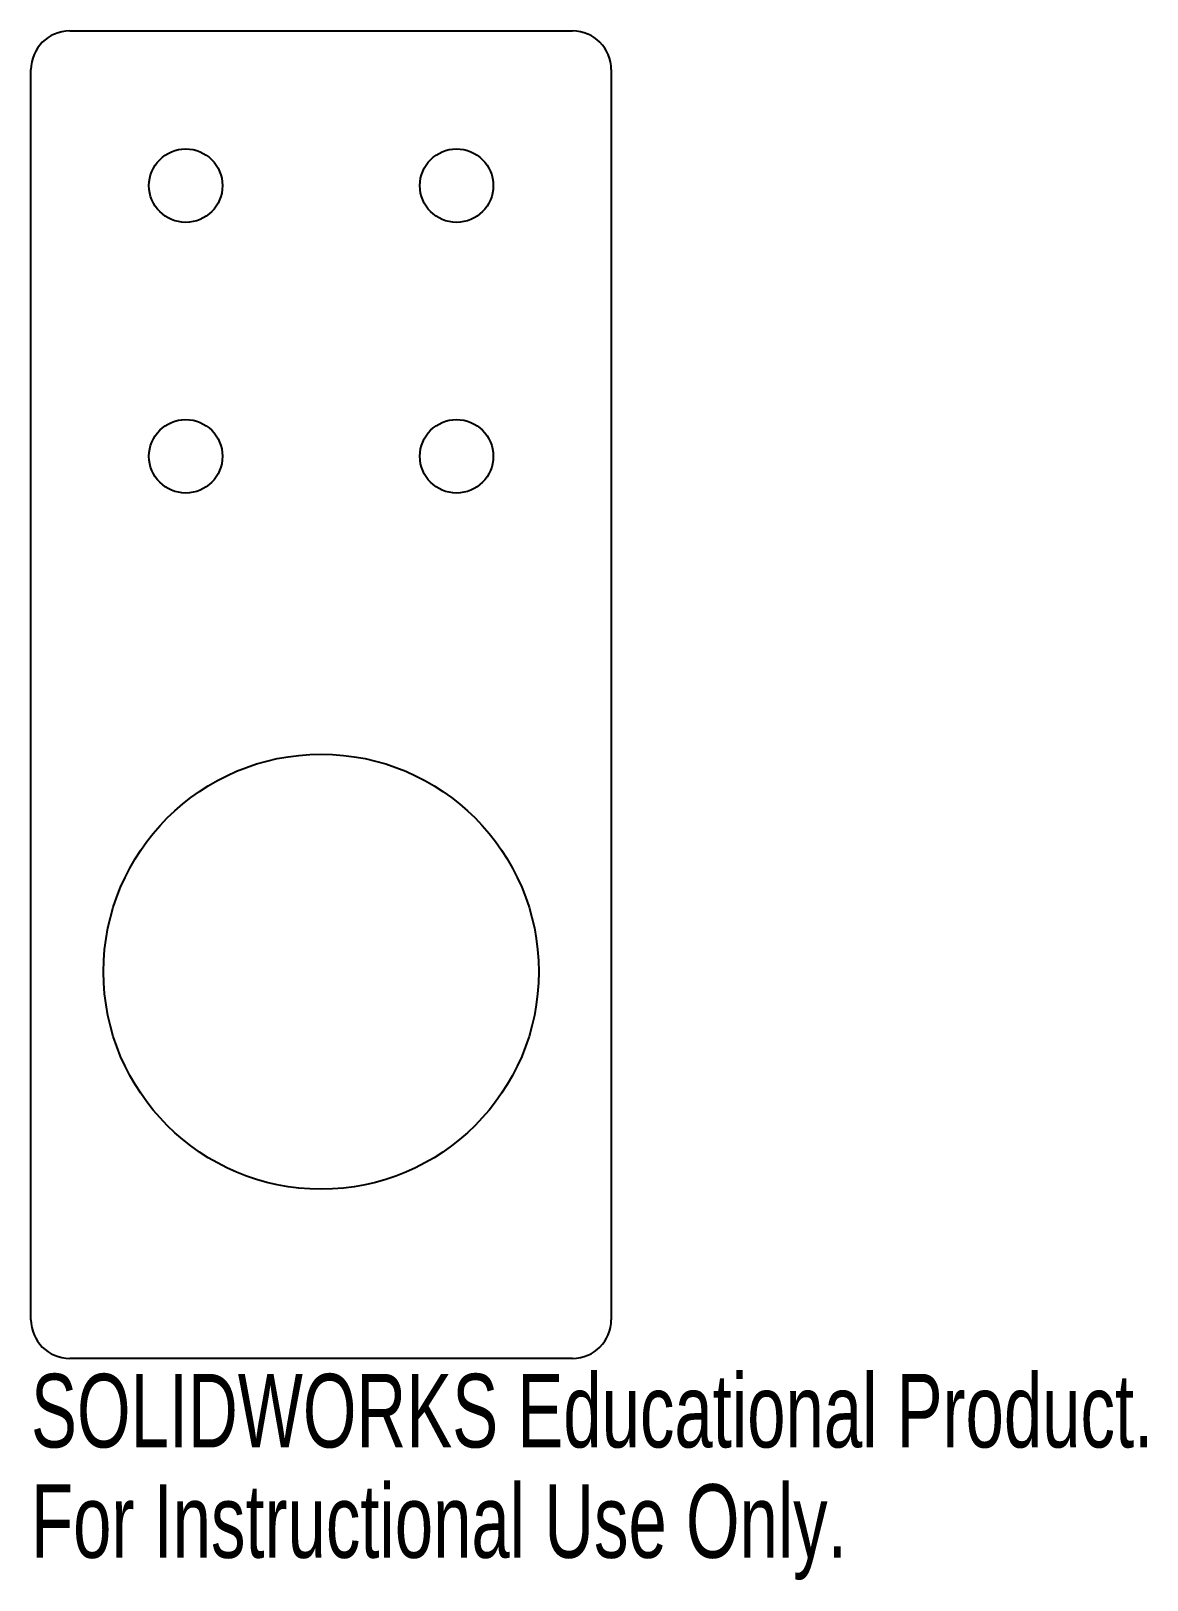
# Model space of a CAD drawing. Header units: inches. Extents: x -0.75 to 2.13, y -2.51 to 1.5.
import ezdxf

# ---------------------------------------------------------------- set-up
doc = ezdxf.new("R2010")
doc.units = ezdxf.units.IN
doc.header["$MEASUREMENT"] = 0
doc.styles.add('SLDTEXTSTYLE0', font='TXT', dxfattribs={"width": 0.7})

msp = doc.modelspace()

# ---------------------------------------------------------------- linework, layer by layer
at = {"color": 7, "linetype": 'Continuous', "lineweight": 25}
for p, q in [((-0.65, 1.5), (0.65, 1.5)), ((-0.75, -1.833), (-0.75, 1.4)), ((0.75, 1.4), (0.75, -1.833)), ((0.65, -1.933), (-0.65, -1.933))]:
    msp.add_line(p, q, dxfattribs=at)
for centre, radius in [((-0.35, 1.1), 0.095), ((0.35, 1.1), 0.095), ((-0.35, 0.4), 0.095), ((0.35, 0.4), 0.095), ((0, -0.933), 0.5625)]:
    msp.add_circle(centre, radius, dxfattribs=at)
for centre, start, end in [((-0.65, 1.4), 90, 180), ((0.65, 1.4), 0, 90), ((-0.65, -1.833), 180, 270), ((0.65, -1.833), 270, 0)]:
    msp.add_arc(centre, 0.1, start, end, dxfattribs=at)

# ---------------------------------------------------------------- texts
at = {"color": 7, "linetype": 'Continuous', "char_height": 0.1903, "attachment_point": 1, "style": 'SLDTEXTSTYLE0'}
for s, insert in [('SOLIDWORKS Educational Product.', (-0.75, -1.9731)), ('For Instructional Use Only.', (-0.75, -2.2585))]:
    msp.add_mtext(s, dxfattribs=dict(at, insert=insert))

doc.saveas('drawing.dxf')
